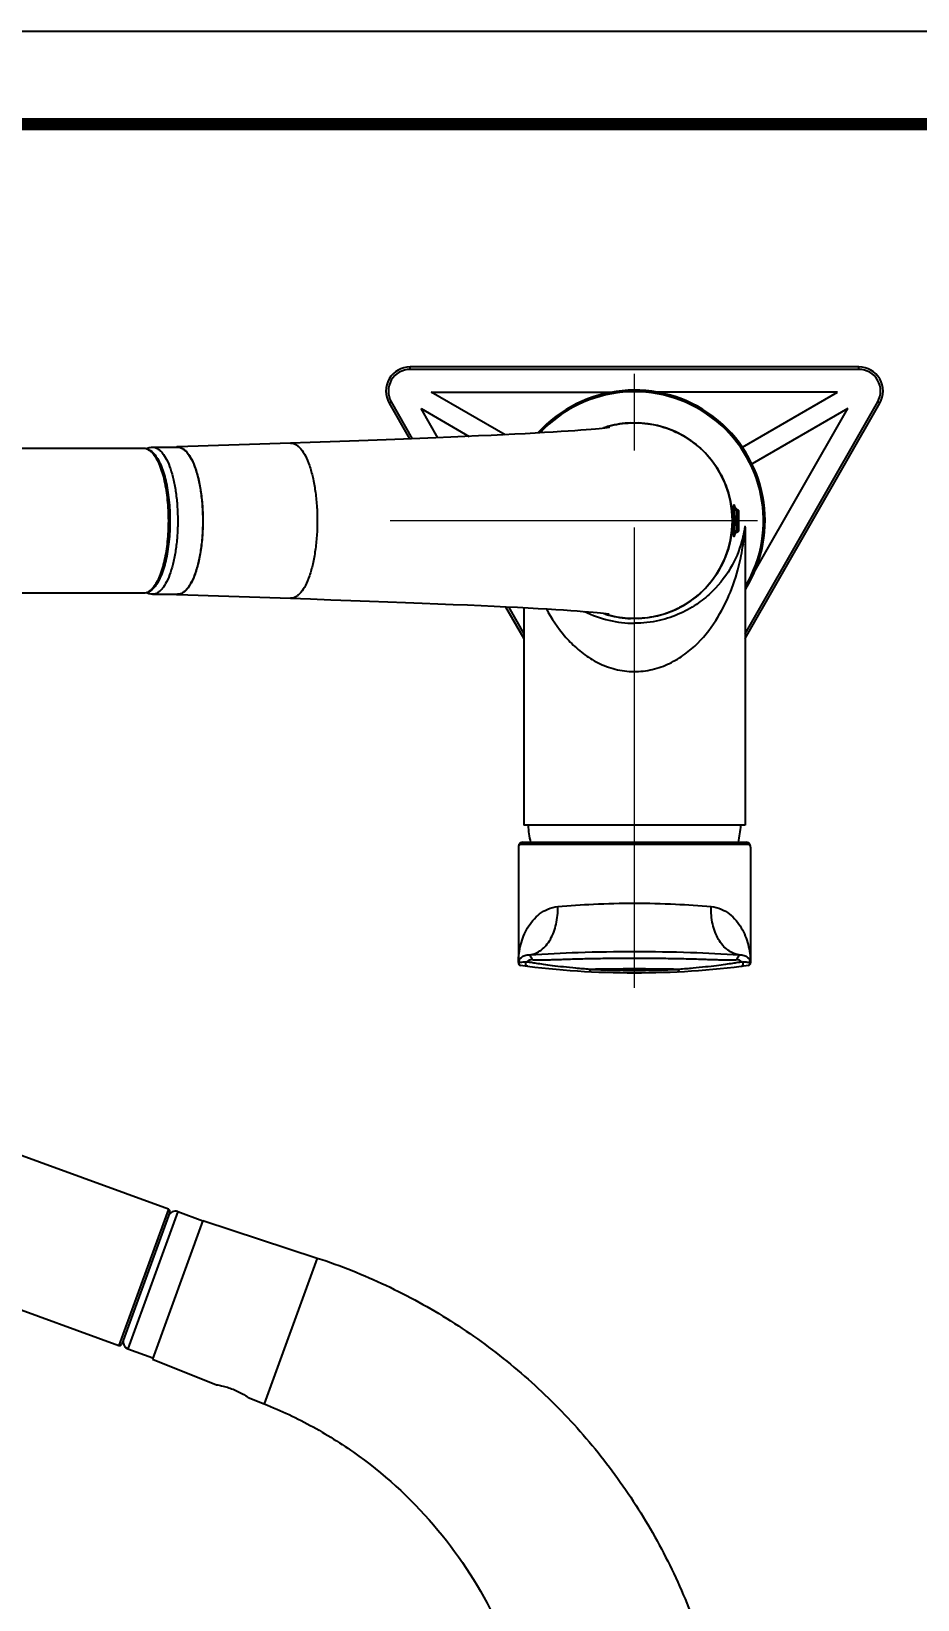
# Model space of a CAD drawing. Extents: x 0 to 1128, y 0 to 827.
# Drawn here: x 595.6 to 778.8, y 502.5 to 826.8 of the extents above; entities that cross this region are included whole.
import ezdxf

# ---------------------------------------------------------------- set-up
doc = ezdxf.new("R2010")
doc.units = 0
doc.header["$LTSCALE"] = 10
doc.header["$MEASUREMENT"] = 0
doc.header["$PDMODE"] = 3
doc.header["$PDSIZE"] = -10
doc.linetypes.add('CENTER2', pattern=[28.575, 19.05, -3.175, 3.175, -3.175])
doc.layers.get('0').update_dxf_attribs({"linetype": 'CONTINUOUS'})
doc.layers.get('DEFPOINTS').update_dxf_attribs({"linetype": 'CONTINUOUS'})
doc.layers.add('Cneter', color=1, linetype='CENTER2', lineweight=13)
doc.layers.add('DEF_LAYER_ASSEM_MEMBER', color=7, linetype='CONTINUOUS')
doc.styles.add('Daelim Dimension', font='')
doc.styles.get('Daelim Dimension').set_extended_font_data('나눔고딕')
doc.dimstyles.new('DEFAULT', dxfattribs={"dimscale": 2, "dimtxt": 2, "dimasz": 2, "dimexe": 0, "dimexo": 2, "dimgap": 1, "dimtad": 1, "dimdec": 0, "dimzin": 9, "dimdsep": 46, "dimtxsty": 'Daelim Dimension', "dimcen": 0.5, "dimclrd": 5, "dimclre": 5, "dimclrt": 256, "dimadec": 1, "dimazin": 0, "dimtfac": 1, "dimtdec": 0, "dimtix": 1, "dimtmove": 0, "dimatfit": 3, "dimfxl": 1, "dimtolj": 1, "dimtzin": 1, "dimlwd": 9, "dimlwe": 9, "dimarcsym": 0})

# ---------------------------------------------------------------- blocks, each defined once
blk = doc.blocks.new('*D1')
at = {"color": 5, "lineweight": 9, "ltscale": 0.5, "transparency": 16777216}
for p, q in [((483.82, 559.41), (483.82, 437.74)), ((487.82, 437.74), (716.29, 437.74)), ((720.29, 435.13), (720.29, 437.74))]:
    blk.add_line(p, q, dxfattribs=at)
at = {"color": 5, "ltscale": 0.5, "transparency": 16777216}
for points in [[(487.82, 438.4), (487.82, 437.07), (483.82, 437.74)], [(716.29, 438.4), (716.29, 437.07), (720.29, 437.74)]]:
    blk.add_solid(points, dxfattribs=at)
at = {"layer": 'DEFPOINTS', "color": 0, "ltscale": 0.5, "transparency": 16777216}
for p in [(483.82, 563.41), (720.29, 437.74), (720.29, 431.13)]:
    blk.add_point(p, dxfattribs=at)
at = {"color": 7, "ltscale": 0.5, "transparency": 16777216, "insert": (602.06, 445.44), "char_height": 10, "attachment_point": 5, "style": 'Daelim Dimension'}
blk.add_mtext('\\A1;236.5', dxfattribs=at)
blk = doc.blocks.new('*D3')
at = {"color": 5, "lineweight": 9, "ltscale": 0.5, "transparency": 16777216}
for p, q in [((479.82, 567.41), (437.66, 567.41)), ((437.66, 563.41), (437.66, 342.47)), ((689.62, 338.47), (437.66, 338.47))]:
    blk.add_line(p, q, dxfattribs=at)
at = {"color": 5, "ltscale": 0.5, "transparency": 16777216}
for points in [[(436.99, 563.41), (438.32, 563.41), (437.66, 567.41)], [(436.99, 342.47), (438.32, 342.47), (437.66, 338.47)]]:
    blk.add_solid(points, dxfattribs=at)
at = {"layer": 'DEFPOINTS', "color": 0, "ltscale": 0.5, "transparency": 16777216}
for p in [(483.82, 567.41), (437.66, 338.47), (693.62, 338.47)]:
    blk.add_point(p, dxfattribs=at)
at = {"color": 7, "ltscale": 0.5, "transparency": 16777216, "insert": (430.21, 452.94), "char_height": 10, "attachment_point": 5, "rotation": 90, "style": 'Daelim Dimension'}
blk.add_mtext('\\A1;229', dxfattribs=at)

msp = doc.modelspace()

# ---------------------------------------------------------------- linework, layer by layer
at = {"ltscale": 0.5}
msp.add_lwpolyline([(0, 0), (1128.4, 0), (1128.4, 826.8), (0, 826.8)], close=True, dxfattribs=at)
at = {"color": 5, "linetype": 'ByBlock', "lineweight": 200, "const_width": 2.6}
msp.add_lwpolyline([(18.14, 35.4), (1110.14, 35.4), (1110.14, 807.6), (18.14, 807.6)], close=True, dxfattribs=at)
at = {"layer": 'Cneter', "lineweight": 5, "ltscale": 0.5}
for p, q in [((720.29, 628.97), (720.29, 761.03)), ((745.76, 725.6), (669.78, 725.6))]:
    msp.add_line(p, q, dxfattribs=at)
at = {"layer": 'DEF_LAYER_ASSEM_MEMBER', "color": 9, "linetype": 'Continuous'}
for p, q in [((673.91, 756.9), (673.91, 757.4)), ((766.68, 756.9), (673.91, 756.9)), ((766.68, 756.9), (766.68, 757.4)), ((670, 750.16), (669.57, 749.92)), ((670, 750.16), (674.35, 742.55)), ((743.19, 702.23), (770.58, 750.16)), ((770.58, 750.16), (771.02, 749.92)), ((694.22, 707.78), (697.39, 702.23)), ((743.86, 658.6), (696.72, 658.6)), ((699.22, 634.84), (698.66, 635.84)), ((741.93, 635.84), (741.36, 634.84)), ((696.3, 634.14), (696.29, 634.14)), ((696.3, 634.27), (696.3, 634.14)), ((696.37, 634.13), (696.3, 634.27)), ((696.37, 634.13), (696.3, 634.14)), ((744.29, 634.27), (744.21, 634.13)), ((744.29, 634.14), (744.21, 634.13)), ((744.29, 634.27), (744.29, 634.14)), ((744.29, 634.14), (744.29, 634.14)), ((623.92, 583.21), (613.66, 555.02)), ((625.87, 582.71), (615.55, 554.34)), ((654.72, 573.11), (643.74, 542.96)), ((615.55, 554.35), (620.72, 552.47))]:
    msp.add_line(p, q, dxfattribs=at)
at = {"layer": 'DEF_LAYER_ASSEM_MEMBER', "color": 7, "linetype": 'Continuous'}
for p, q in [((766.68, 757.4), (673.91, 757.4)), ((669.57, 749.92), (673.79, 742.53)), ((678.28, 752.2), (715.66, 752.2)), ((693.54, 743.38), (678.28, 752.2)), ((762.3, 752.2), (724.92, 752.2)), ((742.6, 740.8), (762.3, 752.2)), ((743.19, 701.22), (771.02, 749.92)), ((679.65, 742.76), (676.21, 748.77)), ((676.21, 748.77), (686.14, 743.03)), ((764.38, 748.77), (744.6, 737.34)), ((745.26, 715.32), (764.38, 748.77)), ((561.16, 740.6), (618.8, 740.6)), ((620.67, 740.8), (625.84, 740.8)), ((649.17, 741.64), (625.78, 740.84)), ((628.96, 737.82), (628.97, 737.8)), ((741.29, 728.1), (740.87, 728.1)), ((741.79, 727.73), (741.29, 728.1)), ((741.29, 728.1), (741.29, 723.1)), ((741.77, 723.45), (741.77, 727.75)), ((741.79, 727.73), (741.79, 723.46)), ((741.79, 723.46), (741.29, 723.1)), ((741.29, 723.1), (740.87, 723.1)), ((743.19, 723.15), (743.19, 662.6)), ((618.79, 710.6), (561.4, 710.6)), ((620.67, 710.4), (625.84, 710.4)), ((625.78, 710.35), (649.17, 709.55)), ((628.97, 713.39), (628.96, 713.37)), ((693.63, 707.81), (697.39, 701.22)), ((697.39, 707.62), (697.39, 662.6)), ((743.19, 662.6), (697.39, 662.6)), ((697.21, 659.1), (696.71, 658.96)), ((697.21, 659.1), (743.37, 659.1)), ((743.37, 659.1), (743.37, 659.1)), ((744.29, 658.08), (744.21, 658.55)), ((696.29, 658.08), (696.29, 658.08)), ((696.29, 658.08), (696.29, 634.14)), ((744.29, 658.08), (744.29, 634.14)), ((744.29, 658.08), (744.29, 658.08)), ((696.73, 633.64), (696.73, 633.64)), ((743.86, 633.64), (743.86, 633.64)), ((623.92, 583.21), (566.53, 604.1)), ((532.45, 584.58), (613.66, 555.02)), ((624.22, 582.57), (614.3, 555.31)), ((631.06, 580.88), (620.63, 552.22)), ((625.87, 582.71), (631.04, 580.83)), ((631.06, 580.88), (654.72, 573.11)), ((614.58, 555.78), (614.58, 555.54)), ((614.58, 555.54), (614.71, 555.12)), ((614.83, 554.93), (614.96, 554.74)), ((614.96, 554.74), (615.3, 554.46)), ((615.55, 554.34), (620.72, 552.46)), ((620.63, 552.22), (633.91, 546.9)), ((640.41, 544.29), (643.74, 542.96))]:
    msp.add_line(p, q, dxfattribs=at)
at = {"layer": 'DEF_LAYER_ASSEM_MEMBER', "color": 2, "linetype": 'Continuous'}
for p, q in [((741.77, 727.75), (740.89, 727.75)), ((741.77, 723.45), (740.89, 723.45))]:
    msp.add_line(p, q, dxfattribs=at)
at = {"layer": 'DEF_LAYER_ASSEM_MEMBER', "color": 7, "linetype": 'Continuous'}
for points in [[(715.06, 744.89), (715.08, 744.89), (715.05, 744.89), (714.87, 744.86), (714.57, 744.82), (714.15, 744.76), (713.62, 744.7), (712.97, 744.63), (712.21, 744.56), (711.33, 744.48), (710.34, 744.39), (709.22, 744.31), (707.98, 744.21), (706.61, 744.12), (705.11, 744.02), (703.47, 743.91), (701.69, 743.81), (699.78, 743.7), (697.72, 743.59), (695.53, 743.48), (693.18, 743.36), (690.69, 743.24), (688.04, 743.12), (685.25, 743), (682.3, 742.87), (679.2, 742.74), (675.94, 742.61), (672.53, 742.48), (668.97, 742.34), (665.26, 742.2), (661.4, 742.06), (657.39, 741.92), (653.23, 741.78), (649.17, 741.64)], [(649.17, 709.55), (653.31, 709.41), (657.54, 709.26), (661.62, 709.12), (665.54, 708.98), (669.31, 708.84), (672.92, 708.7), (676.38, 708.56), (679.67, 708.43), (682.81, 708.3), (685.78, 708.17), (688.6, 708.05), (691.26, 707.92), (693.76, 707.8), (696.11, 707.69), (698.31, 707.57), (700.36, 707.46), (702.27, 707.35), (704.03, 707.24), (705.65, 707.14), (707.14, 707.04), (708.48, 706.94), (709.69, 706.85), (710.78, 706.76), (711.74, 706.68), (712.58, 706.6), (713.3, 706.52), (713.9, 706.46), (714.39, 706.4), (714.75, 706.35), (714.99, 706.32), (715.04, 706.31)], [(696.71, 658.96), (696.37, 658.55), (696.29, 658.08)], [(744.21, 658.55), (743.87, 658.96), (743.37, 659.1)], [(614.66, 556.28), (614.58, 556.01), (614.58, 555.56), (614.7, 555.13), (614.95, 554.75), (615.29, 554.47), (615.55, 554.34)]]:
    msp.add_lwpolyline(points, dxfattribs=at)
for centre, radius, start, end in [((673.91, 752.4), 5, 90, 209.7449), ((766.68, 752.4), 5, 330.2551, 90), ((720.29, 725.6), 27, 328.1694, 137.79), ((720.29, 725.6), 26.67, 329.4152, 137.0664), ((720.3, 725.53), 20.31, 105.2149, 108.4705), ((720.29, 725.6), 20.25, 92.2824, 105.186), ((720.29, 725.6), 20.25, 0.0755, 87.7284), ((625.84, 739.06), 1.79, 91.9587, 97.7243), ((625.84, 739.08), 1.76, 89.7384, 91.9438), ((625.84, 739.05), 1.8, 80.2457, 89.6918), ((625.82, 738.94), 1.91, 74.1115, 80.238), ((625.09, 737.64), 3.41, 50.4186, 51.6464), ((622.49, 735.35), 6.89, 34.6012, 35.1514), ((720.29, 725.6), 20.25, 272.2824, 0.0006), ((731.72, 724.81), 9.52, 349.5234, 349.7826), ((625.84, 712.14), 1.79, 262.2757, 268.0413), ((625.84, 712.11), 1.76, 268.0562, 270.255), ((625.84, 712.14), 1.8, 270.3016, 279.7544), ((625.82, 712.25), 1.91, 279.762, 285.8885), ((625.09, 713.55), 3.41, 308.3536, 309.5814), ((622.49, 715.84), 6.89, 324.8486, 325.3988), ((720.3, 725.66), 20.31, 251.5216, 254.7325), ((720.29, 725.6), 20.25, 254.7562, 267.7284), ((720.29, 663.96), 22.04, 183.5395, 192.7504), ((720.29, 663.96), 22.04, 347.2496, 356.4605), ((696.79, 634.14), 0.5, 180, 262.4773), ((720.29, 812.1), 180, 262.478, 277.522), ((743.79, 634.14), 0.5, 277.5227, 360), ((623.75, 582.74), 0.5, 340, 70), ((625.36, 581.3), 1.5, 70, 160), ((613.83, 555.49), 0.5, 250, 340)]:
    msp.add_arc(centre, radius, start, end, dxfattribs=at)
at = {"layer": 'DEF_LAYER_ASSEM_MEMBER', "color": 9, "linetype": 'Continuous'}
for centre, radius, start, end in [((673.91, 752.4), 4.5, 90, 209.7449), ((766.68, 752.4), 4.5, 330.2551, 90), ((697.26, 727.35), 45.98, 346.0326, 351.6022), ((722.32, 723.56), 20.93, 356.0305, 358.5063), ((720.29, 727.35), 22.96, 243.3634, 269.998), ((696.8, 634.14), 0.5, 179.9808, 262.4901), ((696.87, 634.13), 0.5, 179.981, 262.5154), ((699.4, 632.64), 2.2, 94.6716, 130.0112), ((720.29, 130.84), 502.05, 88.9456, 91.0544), ((720.29, 819.23), 186.65, 267.1627, 272.8373), ((741.18, 632.64), 2.2, 49.9969, 85.3375), ((743.71, 634.13), 0.5, 277.4843, 0.0189), ((743.79, 634.14), 0.5, 277.5094, 0.019)]:
    msp.add_arc(centre, radius, start, end, dxfattribs=at)
at = {"layer": 'DEF_LAYER_ASSEM_MEMBER', "color": 7, "linetype": 'Continuous'}
for points, start_tangent, end_tangent in [([(714.97, 745.13), (719.56, 745.83), (724.18, 745.47), (728.6, 744.06), (730.66, 742.99), (732.59, 741.69), (735.93, 738.47), (738.45, 734.57), (740.01, 730.2), (740.54, 725.6)], (0.964944, 0.262455), (0, -1)), ([(618.8, 740.6), (619.39, 740.51), (619.95, 740.28), (620.97, 739.43)], (0.999987, -0.005087), (0.658607, -0.752487)), ([(619.42, 740.54), (619.72, 740.65), (620.67, 740.79)], (0.920947, 0.389687), (0.999995, 0.003172)), ([(625.84, 740.8), (626.35, 740.72), (626.86, 740.5), (627.35, 740.14), (627.83, 739.64), (628.73, 738.23), (629.52, 736.34), (630.16, 734.04), (630.64, 731.41), (630.94, 728.56), (631.04, 725.6), (630.94, 722.63), (630.64, 719.78), (630.16, 717.15), (629.52, 714.85), (628.73, 712.96), (627.83, 711.55), (627.35, 711.05), (626.86, 710.69), (626.35, 710.47), (625.84, 710.4)], (1, -0.000032), (-1, -0.000032)), ([(626.34, 740.77), (626.56, 740.7), (627.21, 740.31)], (0.961954, -0.273213), (0.784243, -0.620454)), ([(627.26, 740.27), (627.48, 740.07), (628.12, 739.32)], (0.770767, -0.637117), (0.57576, -0.817619)), ([(620.97, 739.43), (621.69, 738.43), (622.34, 737.15), (623.37, 733.9), (624.03, 729.92), (624.25, 725.57)], (0.658607, -0.752487), (-0.000597, -1)), ([(628.16, 739.26), (628.37, 738.94), (628.96, 737.82)], (0.567882, -0.82311), (0.416878, -0.908962)), ([(628.97, 737.8), (629.84, 735.37), (630.51, 732.42), (630.92, 729.1), (631.06, 725.6)], (0.415629, -0.909534), (0, -1)), ([(740.96, 725.6), (740.94, 726.78), (740.91, 727.32), (740.89, 727.81), (740.86, 728.22), (740.85, 728.54), (740.84, 728.66), (740.85, 728.75), (740.85, 728.82), (740.86, 728.85)], (0.000067, 1), (0.646736, 0.762714)), ([(740.86, 728.85), (740.88, 728.85), (740.89, 728.84), (740.9, 728.82), (740.92, 728.77), (740.95, 728.69), (740.98, 728.58), (741.02, 728.45), (741.08, 728.11)], (0.646736, 0.762714), (0.181867, -0.983323)), ([(624.25, 725.57), (624.03, 721.23), (623.37, 717.27), (622.33, 714.03), (621.69, 712.76), (620.97, 711.76)], (-0.000597, -1), (-0.658607, -0.752487)), ([(631.06, 725.6), (630.92, 722.09), (630.51, 718.77), (629.84, 715.82), (628.97, 713.39)], (0, -1), (-0.415629, -0.909534)), ([(740.54, 725.6), (740.01, 720.99), (738.44, 716.62), (735.92, 712.72), (732.58, 709.5), (730.65, 708.2), (728.59, 707.12), (724.17, 705.72), (719.54, 705.36), (714.96, 706.06)], (0, -1), (-0.964703, 0.26334)), ([(740.86, 722.34), (740.85, 722.38), (740.85, 722.44), (740.84, 722.53), (740.85, 722.65), (740.86, 722.97), (740.89, 723.38), (740.91, 723.87), (740.94, 724.41), (740.96, 725.6)], (-0.646813, 0.762648), (-0.00002, 1)), ([(741.08, 723.08), (741.02, 722.75), (740.98, 722.61), (740.95, 722.51), (740.92, 722.42), (740.9, 722.37), (740.89, 722.35), (740.88, 722.34), (740.86, 722.34)], (-0.181847, -0.983327), (-0.646813, 0.762648)), ([(620.97, 711.76), (619.95, 710.91), (619.38, 710.68), (618.79, 710.6)], (-0.658607, -0.752487), (-1, 0)), ([(620.67, 710.4), (620.03, 710.46), (619.43, 710.65)], (-0.999999, 0.001003), (-0.921821, 0.387616)), ([(627.21, 710.88), (626.99, 710.72), (626.34, 710.42)], (-0.784243, -0.620454), (-0.961954, -0.273213)), ([(628.12, 711.88), (627.91, 711.6), (627.26, 710.92)], (-0.57576, -0.817619), (-0.770767, -0.637117)), ([(628.96, 713.37), (628.77, 712.97), (628.16, 711.93)], (-0.416878, -0.908962), (-0.567882, -0.82311)), ([(654.72, 573.11), (668.9, 567.46), (682.28, 560.1), (694.65, 551.16), (705.84, 540.77), (715.68, 529.09), (724.02, 516.31), (730.76, 502.6), (735.79, 488.19)], (0.950114, -0.311904), (0.271989, -0.9623)), ([(633.91, 546.9), (634.93, 546.7), (637.3, 545.96), (639.52, 544.86), (640.41, 544.29)], (0.987545, -0.15734), (0.826659, -0.562702)), ([(643.74, 542.96), (653.87, 538.16), (663.33, 532.14), (679.66, 516.85), (691.69, 497.98), (695.82, 487.56), (698.61, 476.7)], (0.928317, -0.371789), (0.185937, -0.982562))]:
    msp.add_spline(points, degree=3, dxfattribs=dict(at, start_tangent=start_tangent, end_tangent=end_tangent))
at = {"layer": 'DEF_LAYER_ASSEM_MEMBER', "color": 9, "linetype": 'Continuous'}
for points, start_tangent, end_tangent in [([(618.8, 740.6), (619.32, 740.52), (619.84, 740.28), (620.35, 739.89), (620.83, 739.36)], (0.999987, -0.005103), (0.619236, -0.785205)), ([(620.67, 740.8), (621.18, 740.72), (621.69, 740.5), (622.18, 740.14), (622.66, 739.64), (623.56, 738.23), (624.35, 736.34), (625, 734.04), (625.48, 731.41), (625.77, 728.56), (625.87, 725.6), (625.77, 722.63), (625.48, 719.78), (625, 717.15), (624.35, 714.85), (623.56, 712.96), (622.66, 711.55), (622.18, 711.05), (621.69, 710.69), (621.18, 710.47), (620.67, 710.4)], (1, 0.000031), (-1, 0.000031)), ([(649.17, 741.64), (649.71, 741.58), (650.25, 741.36), (650.78, 740.99), (651.29, 740.47), (652.25, 739), (653.09, 737.01), (653.78, 734.57), (654.29, 731.78), (654.61, 728.75), (654.72, 725.6)], (0.999425, 0.033909), (0, -1)), ([(620.83, 739.36), (621.5, 738.35), (622.1, 737.07), (623.09, 733.82), (623.71, 729.87), (623.92, 725.57)], (0.619236, -0.785205), (-0.000597, -1)), ([(623.92, 725.57), (623.71, 721.28), (623.08, 717.35), (622.09, 714.11), (621.49, 712.84), (620.83, 711.83)], (-0.000597, -1), (-0.619524, -0.784978)), ([(654.72, 725.6), (654.61, 722.44), (654.29, 719.41), (653.78, 716.63), (653.09, 714.19), (652.25, 712.19), (651.29, 710.72), (650.78, 710.2), (650.25, 709.83), (649.71, 709.61), (649.17, 709.55)], (0, -1), (-0.999425, 0.033909)), ([(743.18, 724.42), (743.14, 724.37), (743.12, 724.28), (743.09, 724.17), (743.04, 723.89), (742.98, 723.57), (742.92, 723.23), (742.85, 722.88), (742.68, 722.15)], (-0.68746, 0.726222), (-0.231432, -0.972851)), ([(742.75, 720.63), (742.91, 721.88), (742.98, 722.49), (743.05, 723.07), (743.1, 723.6), (743.13, 723.81), (743.14, 723.88), (743.15, 723.9), (743.16, 723.91), (743.16, 723.92), (743.17, 723.9), (743.17, 723.88), (743.17, 723.85), (743.18, 723.81), (743.18, 723.77), (743.19, 723.66), (743.19, 723.42), (743.19, 723.15)], (0.147833, 0.989012), (0, -1)), ([(743.24, 723.01), (743.24, 723.47), (743.24, 723.68), (743.24, 723.89), (743.23, 724.08), (743.22, 724.24), (743.2, 724.36), (743.18, 724.42)], (0.024848, 0.999691), (-0.68746, 0.726222)), ([(742.68, 722.15), (740.5, 716.42), (736.43, 711.01), (733.52, 708.58), (729.88, 706.48), (725.41, 704.96), (720.29, 704.38)], (-0.230173, -0.97315), (-1, -0.000261)), ([(742.68, 722.15), (742.66, 721.78), (742.75, 720.63)], (-0.100586, -0.994928), (0.17849, -0.983942)), ([(702.08, 707.35), (705.85, 701.77), (708.29, 699.28), (711.17, 697.12), (714.49, 695.47), (718.21, 694.54), (722.09, 694.5), (725.83, 695.37), (729.19, 696.98), (732.1, 699.1), (736.65, 704.27), (739.83, 710.1), (741.88, 716.25)], (0.469016, -0.88319), (0.242142, 0.970241)), ([(620.83, 711.83), (620.34, 711.3), (619.84, 710.91), (619.32, 710.67), (618.79, 710.6)], (-0.619524, -0.784978), (-1, -0.000032)), ([(696.72, 658.6), (696.53, 658.56), (696.4, 658.47), (696.29, 658.08)], (-1, -0.000022), (0.000439, -1)), ([(696.72, 658.6), (696.87, 658.95), (697.21, 659.1)], (0, 1), (1, 0.00057)), ([(743.86, 658.6), (743.72, 658.95), (743.37, 659.1)], (0, 1), (-1, 0.000526)), ([(744.29, 658.08), (744.19, 658.47), (744.05, 658.56), (743.86, 658.6)], (0.000765, 1), (-1, 0.000023)), ([(696.3, 634.27), (696.79, 637.93), (698.21, 641.38), (699.3, 642.93), (700.68, 644.27), (702.39, 645.28), (704.44, 645.8)], (0.017175, 0.999853), (0.996344, 0.085431)), ([(698.66, 635.84), (699.87, 636.15), (701, 636.8), (702.02, 637.76), (702.9, 639), (704.1, 642.15), (704.44, 645.8)], (0.993623, 0.11275), (-0.034051, 0.99942)), ([(704.44, 645.8), (711.81, 646.3), (720.29, 646.51)], (0.996351, 0.085356), (1, 0.000004)), ([(720.29, 646.51), (728.77, 646.3), (736.15, 645.8)], (1, -0.000004), (0.99635, -0.085357)), ([(741.93, 635.84), (740.72, 636.15), (739.59, 636.8), (738.56, 637.76), (737.68, 639), (736.48, 642.15), (736.15, 645.8)], (-0.993624, 0.11274), (0.03405, 0.99942)), ([(736.15, 645.8), (738.2, 645.28), (739.9, 644.27), (741.29, 642.93), (742.38, 641.38), (743.79, 637.93), (744.29, 634.27)], (0.996343, -0.085448), (0.017178, -0.999852)), ([(696.3, 634.27), (696.49, 634.79), (696.91, 635.28), (697.6, 635.67), (698.66, 635.84)], (0.163437, 0.986554), (0.999236, -0.039088)), ([(698.66, 635.84), (708.68, 636.31), (720.29, 636.52)], (0.998229, 0.059486), (1, -0.000002)), ([(720.29, 636.52), (731.91, 636.31), (741.93, 635.84)], (1, 0.000001), (0.998229, -0.059485)), ([(741.93, 635.84), (742.99, 635.67), (743.67, 635.28), (744.1, 634.79), (744.29, 634.27)], (0.999235, 0.039108), (0.163484, -0.986546)), ([(697.99, 634.33), (696.96, 634.26), (696.62, 634.2), (696.37, 634.13)], (-0.99961, -0.027933), (-0.942086, -0.33537)), ([(698.25, 633.45), (697.98, 633.57), (697.83, 633.81), (697.83, 634.09), (697.99, 634.33)], (-0.992505, 0.122207), (0.765552, 0.643374)), ([(711.05, 632.81), (708.19, 633.04), (705.59, 633.3), (703.34, 633.57), (701.47, 633.82), (700.02, 634.04), (698.98, 634.2), (698.6, 634.26), (698.31, 634.3), (698.1, 634.32), (697.99, 634.33)], (-0.997602, 0.069214), (-0.999794, -0.020305)), ([(699.22, 634.84), (699.26, 634.81), (699.35, 634.79), (699.49, 634.78), (699.68, 634.77), (699.92, 634.76), (700.21, 634.76), (700.92, 634.76), (701.82, 634.78), (702.9, 634.81), (704.14, 634.85), (705.53, 634.89), (707.06, 634.94), (708.71, 634.99), (712.32, 635.07), (716.23, 635.13), (720.29, 635.15), (724.35, 635.13), (728.26, 635.07), (731.88, 634.99), (733.53, 634.94), (735.06, 634.89), (736.45, 634.85), (737.69, 634.81), (738.76, 634.78), (739.66, 634.76), (740.38, 634.76), (740.67, 634.76), (740.91, 634.77), (741.09, 634.78), (741.23, 634.79), (741.32, 634.81), (741.36, 634.84)], (0.490317, -0.871544), (0.490084, 0.871675)), ([(711.23, 632.32), (711.1, 632.47), (711.06, 632.63), (711.05, 632.81)], (-0.998731, 0.050363), (0.032768, 0.999463)), ([(729.36, 632.32), (729.49, 632.47), (729.52, 632.63), (729.53, 632.81)], (0.998732, 0.050346), (-0.032768, 0.999463)), ([(742.6, 634.33), (742.48, 634.32), (742.28, 634.3), (741.99, 634.26), (741.61, 634.2), (740.57, 634.04), (739.12, 633.82), (737.25, 633.57), (734.99, 633.3), (732.4, 633.04), (729.53, 632.81)], (-0.999796, 0.02021), (-0.997602, -0.069215)), ([(742.34, 633.45), (742.6, 633.57), (742.76, 633.81), (742.76, 634.09), (742.6, 634.33)], (0.992439, 0.122741), (-0.765279, 0.643698)), ([(744.21, 634.13), (743.96, 634.2), (743.62, 634.26), (742.6, 634.33)], (-0.942086, 0.335372), (-0.99961, 0.027943)), ([(614.66, 556.28), (614.57, 555.7), (614.7, 555.13), (615.05, 554.66), (615.55, 554.35)], (-0.341889, -0.93974), (0.939635, -0.34218))]:
    msp.add_spline(points, degree=3, dxfattribs=dict(at, start_tangent=start_tangent, end_tangent=end_tangent))

# ---------------------------------------------------------------- dimensions: what is measured, and where the dimension line sits
at = {"color": 5, "ltscale": 0.5}
dim = msp.add_linear_dim(base=(437.66, 338.47), p1=(483.82, 567.41), p2=(693.62, 338.47), angle=90, dimstyle='DEFAULT', override={"dimtxt": 5, "dimdec": 0, "dimclrd": 5, "dimclre": 5, "dimclrt": 7}, dxfattribs=at)
dim.commit()
dim.dimension.update_dxf_attribs({"geometry": '*D3', "text_midpoint": (437.66, 452.94), "dimtype": 128})
dim = msp.add_linear_dim(base=(720.29, 437.74), p1=(483.82, 563.41), p2=(720.29, 431.13), text='<>.5', dimstyle='DEFAULT', override={"dimtxt": 5, "dimdec": 0, "dimclrd": 5, "dimclre": 5, "dimclrt": 7}, dxfattribs=at)
dim.commit()
dim.dimension.update_dxf_attribs({"geometry": '*D1', "text_midpoint": (602.06, 437.74), "dimtype": 128})

doc.saveas('drawing.dxf')
